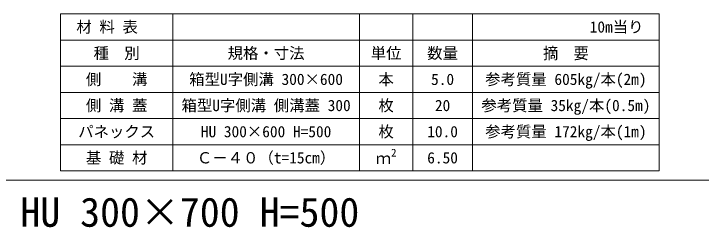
# Model space of a CAD drawing. Units: millimetres at full size; details may follow other scales. Extents: x 187207 to 255567, y 882048 to 905686.
# Drawn here: x 200726 to 202953, y 888796 to 889487 of the extents above; entities that cross this region are included whole.
import ezdxf
from ezdxf.enums import TextEntityAlignment as Align

# ---------------------------------------------------------------- set-up
doc = ezdxf.new("R2010")
doc.units = ezdxf.units.MM
doc.header["$LTSCALE"] = 20
for name, color, linetype, lineweight in [('Defpoints_3', 8, 'Continuous', 0), ('図枠', 5, 'Continuous', 13), ('寸法・材料表', 7, 'Continuous', 13)]:
    doc.layers.add(name, color=color, linetype=linetype, lineweight=lineweight)
doc.layers.add('文字', color=7, linetype='Continuous')
doc.styles.add('ＭＳ ゴシック', font='')
doc.styles.add('ＭＳ Ｐゴシック', font='')
doc.styles.get('ＭＳ ゴシック').set_extended_font_data('MS Gothic')
doc.styles.get('ＭＳ Ｐゴシック').set_extended_font_data('MS PGothic')

msp = doc.modelspace()

# ---------------------------------------------------------------- linework, layer by layer
at = {"layer": 'Defpoints_3'}
for p, q in [((200877.92, 889487.01), (202816.83, 889487.01)), ((200877.92, 889487.01), (200877.92, 889401.83)), ((201240.92, 889487.01), (201240.92, 889401.83)), ((201845.92, 889487.01), (201845.92, 889401.83)), ((202018.23, 889487.01), (202018.23, 889401.83)), ((202211.83, 889487.01), (202211.83, 889401.83)), ((202816.83, 889487.01), (202816.83, 889401.83))]:
    msp.add_line(p, q, dxfattribs=at)
at = {"layer": '図枠'}
msp.add_line((194897.37, 888948.33), (214497.37, 888948.33), dxfattribs=at)
at = {"layer": '寸法・材料表'}
for p, q in [((200877.92, 889401.83), (202816.83, 889401.83)), ((200877.92, 889401.83), (200877.92, 888978.33)), ((201240.92, 889401.83), (201240.92, 888978.33)), ((201845.92, 889401.83), (201845.92, 888978.33)), ((202018.23, 889401.83), (202018.23, 888978.33)), ((202211.83, 889401.83), (202211.83, 888978.33)), ((202816.83, 889401.83), (202816.83, 888978.33)), ((200877.92, 889317.13), (202816.83, 889317.13)), ((200877.92, 889232.43), (202816.83, 889232.43)), ((200877.92, 889147.73), (202816.83, 889147.73)), ((200877.92, 889063.03), (202816.83, 889063.03)), ((200877.92, 888978.33), (202816.83, 888978.33))]:
    msp.add_line(p, q, dxfattribs=at)

# ---------------------------------------------------------------- texts
at = {"layer": '寸法・材料表', "style": 'ＭＳ ゴシック'}
msp.add_text('\u3000材 料 表', height=36.55, dxfattribs=at).set_placement((200879.08, 889444.42), align=Align.MIDDLE_LEFT)
msp.add_text('10m当り\u3000', height=36.55, dxfattribs=at).set_placement((202815.66, 889444.42), align=Align.MIDDLE_RIGHT)
for s, p in [('種\u3000別', (201059.42, 889359.48)), ('規格・寸法', (201543.42, 889359.48)), ('単位', (201932.07, 889359.48)), ('数量', (202115.03, 889359.48)), ('側\u3000\u3000溝', (201059.42, 889274.78)), ('箱型U字側溝 300×600', (201543.42, 889274.78)), ('本', (201932.07, 889274.78)), ('5.0', (202115.03, 889274.78)), ('参考質量 605kg/本(2m)', (202514.33, 889274.78)), ('側 溝 蓋', (201059.42, 889190.08)), ('箱型U字側溝 側溝蓋 300', (201543.42, 889190.08)), ('枚', (201932.07, 889190.08)), ('参考質量 35kg/本(0.5m)', (202514.33, 889190.08)), ('20', (202115.03, 889190.08)), ('パネックス', (201059.42, 889105.38)), ('HU 300×600 H=500', (201543.42, 889105.38)), ('枚', (201932.07, 889105.38)), ('10.0', (202115.03, 889105.38)), ('参考質量 172kg/本(1m)', (202514.33, 889105.38)), ('基 礎 材', (201059.42, 889020.68)), ('Ｃ－４０（t=15cm）', (201543.42, 889020.68)), ('6.50', (202115.03, 889020.68))]:
    msp.add_text(s, height=36.55, dxfattribs=at).set_placement(p, align=Align.MIDDLE_CENTER)
at = {"layer": '寸法・材料表', "style": 'ＭＳ Ｐゴシック', "width": 0.95}
msp.add_text('摘\u3000要', height=38.1, dxfattribs=at).set_placement((202514.33, 889359.48), align=Align.MIDDLE_CENTER)
at = {"layer": '寸法・材料表', "style": 'ＭＳ ゴシック'}
for s, height, p in [('2', 25.59, (201948.28, 889016.71)), ('ｍ', 36.55, (201898.42, 888989.76))]:
    msp.add_text(s, height=height, dxfattribs=at).set_placement(p, align=Align.BOTTOM_LEFT)
at = {"layer": '文字', "style": 'ＭＳ ゴシック'}
msp.add_text('HU 300×700 H=500', height=94.94, dxfattribs=at).set_placement((200747.37, 888768.83), align=Align.BOTTOM_LEFT)

doc.saveas('drawing.dxf')
